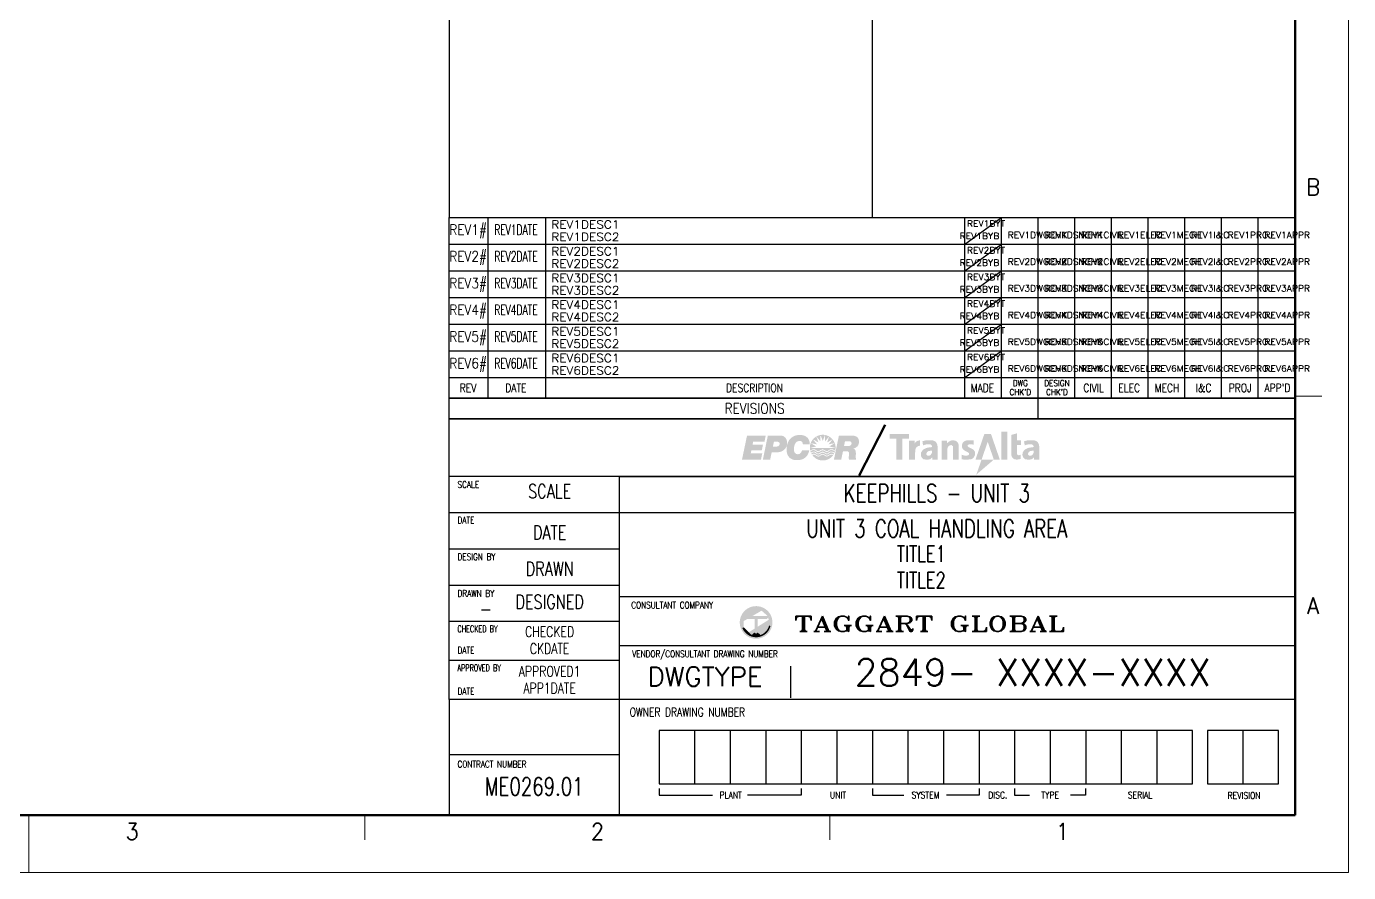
# Model space of a CAD drawing. Extents: x 0 to 870, y 0 to 565.
# Drawn here: x 654.4 to 870.4, y 0 to 138.2 of the extents above; entities that cross this region are included whole.
import ezdxf
from ezdxf.enums import TextEntityAlignment as Align

# ---------------------------------------------------------------- set-up
doc = ezdxf.new("R2010")
doc.units = 0
doc.header["$LTSCALE"] = 750
doc.linetypes.add('DGN Style 3', pattern=[18.213234, 13.009453, -5.203781])
for name, color, linetype in [('BDR-18', 1, 'Continuous'), ('BDR-25', 4, 'Continuous'), ('BDR-35', 2, 'Continuous'), ('BDR-50', 5, 'Continuous'), ('BDR-70', 7, 'Continuous')]:
    doc.layers.add(name, color=color, linetype=linetype)
doc.styles.add('BOLD', font='romans.shx')
doc.styles.add('CAD', font='romans.shx', dxfattribs={"width": 0.75})
doc.styles.add('ROMANT', font='ROMANT.SHX', dxfattribs={"height": 0.1875})
doc.styles.add('Style-ENGINEERING', font='romans.shx')

# ---------------------------------------------------------------- blocks, each defined once
blk = doc.blocks.new('engstamp')
at = {"layer": 'BDR-25'}
for p, q in [((-0.04, 19.22), (-0.04, -19.45)), ((-69.13, 13.45), (-0.04, 13.45)), ((-0.04, 13.45), (69.06, 13.45))]:
    blk.add_line(p, q, dxfattribs=at)
at = {"layer": 'BDR-25', "linetype": 'Continuous'}
blk.add_line((69.06, 19.22), (69.06, -19.45), dxfattribs=at)
at = {"layer": 'BDR-50', "linetype": 'Continuous'}
blk.add_line((-69.13, 19.22), (-69.13, -19.45), dxfattribs=at)
at = {"layer": 'BDR-50'}
for p, q in [((-69.13, 19.22), (69.06, 19.22)), ((-69.13, -19.45), (69.06, -19.45))]:
    blk.add_line(p, q, dxfattribs=at)
at = {"layer": 'BDR-35', "style": 'Style-ENGINEERING', "oblique": 360, "width": 0.864858}
for s, p in [("ENGINEER'S STAMP", (-34.59, 16.3)), ('PERMIT TO PRACTICE', (34.51, 16.3))]:
    blk.add_text(s, height=1.6784, rotation=0, dxfattribs=at).set_placement(p, align=Align.MIDDLE_CENTER)
blk = doc.blocks.new('taggartsymbol')
at = {"layer": 'BDR-70'}
h = blk.add_hatch(color=140, dxfattribs=at)
edge = h.paths.add_edge_path()
edge.add_line((-4.97, -0.32), (-5.48, -0.35))
edge.add_arc((-0.07, -0.05), 5.41, 57.3515, 183.1771, ccw=False)
edge.add_line((2.84, 4.51), (2.57, 4.08))
edge.add_arc((-0.07, -0.05), 4.9, 57.3515, 183.1771)
h = blk.add_hatch(color=150, dxfattribs=at)
edge = h.paths.add_edge_path()
edge.add_arc((-0.07, -0.05), 5.41, 183.1771, 229.4992)
edge.add_line((-3.59, -4.16), (-3.26, -3.77))
edge.add_arc((-0.07, -0.05), 4.9, 183.1771, 229.4992, ccw=False)
edge.add_line((-4.97, -0.32), (-5.48, -0.35))
edge = h.paths.add_edge_path()
edge.add_line((4.67, 1.19), (5.16, 1.32))
edge.add_arc((-0.07, -0.05), 5.41, 14.621, 57.3515)
edge.add_line((2.84, 4.51), (2.57, 4.08))
edge.add_arc((-0.07, -0.05), 4.9, 14.621, 57.3515, ccw=False)
h = blk.add_hatch(color=5, dxfattribs=at)
edge = h.paths.add_edge_path()
edge.add_arc((-0.07, -0.05), 4.9, 68.9627, 202.1173)
edge.add_line((-4.62, -1.89), (-4.15, -1.7))
edge.add_arc((-0.07, -0.05), 4.4, 157.6222, 202.1173, ccw=False)
edge.add_line((-4.14, 1.63), (-4.5, 2.06))
edge.add_line((-4.5, 2.06), (-3.93, 2.06))
edge.add_arc((-0.07, -0.05), 4.4, 68.9627, 151.3437, ccw=False)
edge.add_line((1.5, 4.06), (1.69, 4.53))
h = blk.add_hatch(color=150, dxfattribs=at)
edge = h.paths.add_edge_path()
edge.add_line((4.2, -1.08), (4.69, -1.2))
edge.add_arc((-0.07, -0.05), 4.9, 346.3835, 428.9627)
edge.add_line((1.69, 4.53), (1.5, 4.06))
edge.add_arc((-0.07, -0.05), 4.4, 28.6563, 68.9627, ccw=False)
edge.add_line((3.78, 2.06), (4.35, 2.06))
edge.add_line((4.35, 2.06), (3.99, 1.63))
edge.add_arc((-0.07, -0.05), 4.4, -13.6165, 22.3778, ccw=False)
for color, points in [(150, [(-0.58, 1.55), (-3.54, 1.55), (-4.5, 2.06), (-3.65, 1.05), (-0.58, 1.05), (-0.58, -3.38), (-0.07, -3.8), (-0.07, 1.05)]), (140, [(-4.5, 2.06), (-3.54, 1.55), (-0.58, 1.55), (-0.07, 1.05), (0.43, 1.55), (3.39, 1.55), (4.35, 2.06)]), (5, [(0.43, 1.55), (3.39, 1.55), (4.35, 2.06), (3.5, 1.05), (0.43, 1.05), (0.43, -3.38), (-0.07, -3.8), (-0.07, 1.05)])]:
    blk.add_hatch(color=color, dxfattribs=at).paths.add_polyline_path(points)
h = blk.add_hatch(color=5, dxfattribs=at)
edge = h.paths.add_edge_path()
edge.add_line((-3.26, -3.77), (-3.59, -4.16))
edge.add_arc((-0.07, -0.05), 5.41, 229.4992, 374.621)
edge.add_line((5.16, 1.32), (4.67, 1.19))
edge.add_arc((-0.07, -0.05), 4.9, -130.5008, 14.621, ccw=False)
h = blk.add_hatch(color=150, dxfattribs=at)
edge = h.paths.add_edge_path()
edge.add_arc((-0.07, -0.05), 4.9, 202.1173, 246.995)
edge.add_line((-1.99, -4.56), (-1.55, -4.19))
edge.add_arc((-0.07, -0.05), 4.4, 202.1173, 250.4313, ccw=False)
edge.add_line((-4.15, -1.7), (-4.62, -1.89))
h = blk.add_hatch(color=140, dxfattribs=at)
edge = h.paths.add_edge_path()
edge.add_arc((-0.07, -0.05), 4.9, 246.995, 270)
edge.add_line((-0.07, -4.95), (-0.07, -3.8))
edge.add_line((-0.07, -3.8), (-0.58, -3.38))
edge.add_line((-0.58, -3.38), (-1.99, -4.56))
h = blk.add_hatch(color=150, dxfattribs=at)
edge = h.paths.add_edge_path()
edge.add_arc((-0.07, -0.05), 4.9, 270, 293.005, ccw=False)
edge.add_line((-0.07, -4.95), (-0.07, -3.8))
edge.add_line((-0.07, -3.8), (0.43, -3.38))
edge.add_line((0.43, -3.38), (1.84, -4.56))
h = blk.add_hatch(color=140, dxfattribs=at)
edge = h.paths.add_edge_path()
edge.add_line((4.2, -1.08), (4.69, -1.2))
edge.add_arc((-0.07, -0.05), 4.9, 293.005, 346.3835, ccw=False)
edge.add_line((1.84, -4.56), (1.4, -4.19))
edge.add_arc((-0.07, -0.05), 4.4, 289.5687, 346.3835)
blk = doc.blocks.new('L_B_1')
at = {"layer": 'BDR-70'}
for points in [[(0, 0), (9.4, 44.7), (44.1, 44.7), (41.8, 33.3), (20.8, 33.3), (19.6, 27.6), (38.9, 27.6), (36.7, 17), (17.3, 17), (16.2, 11.4), (37.6, 11.4), (35.2, 0)], [(38.8, 0), (52.3, 0), (55.1, 13.5), (57.4, 24.1), (59.3, 33.3), (64, 33.3), (65, 33.1), (65.6, 33.1), (66.3, 33), (66.6, 33), (67.1, 32.9), (67.7, 32.7), (67.9, 32.6), (68.3, 32.3), (68.7, 32.1), (68.8, 32), (69, 31.8), (69.3, 31.4), (69.5, 31.1), (69.6, 30.8), (69.7, 30.6), (69.9, 30), (70, 29.6), (70, 29.1), (69.9, 28.4), (69.9, 27.9), (69.7, 27.7), (69.6, 27.4), (69.5, 27), (69.3, 26.6), (69.2, 26.4), (68.9, 26.2), (68.6, 25.7), (68.2, 25.5), (68.1, 25.4), (67.8, 25.2), (67.2, 24.9), (66.7, 24.7), (66.5, 24.6), (66, 24.5), (65.2, 24.4), (64.5, 24.2), (64.2, 24.2), (63.6, 24.1), (62.6, 24.1), (57.4, 24.1), (55.1, 13.5), (64.4, 13.5), (65.1, 13.5), (66.5, 13.6), (67.8, 13.7), (68.7, 13.9), (69.3, 14), (70.3, 14.2), (71, 14.4), (72.2, 14.8), (73.3, 15.2), (74, 15.6), (74.5, 15.8), (75.4, 16.3), (75.9, 16.5), (76.8, 17.2), (77.7, 17.9), (78.3, 18.4), (78.6, 18.7), (79.3, 19.4), (79.7, 19.7), (80.4, 20.6), (81.1, 21.5), (81.4, 22.1), (81.6, 22.5), (82.1, 23.3), (82.4, 24.1), (82.7, 24.6), (82.9, 25.3), (83.2, 26.2), (83.5, 27.2), (83.5, 27.8), (83.6, 28.4), (83.7, 29.4), (83.7, 30.6), (83.7, 31.4), (83.6, 31.9), (83.6, 32.8), (83.5, 33.4), (83.4, 34.4), (83.1, 35.3), (82.9, 36), (82.7, 36.8), (82.6, 37.2), (82.4, 37.5), (82, 38.3), (81.6, 39.1), (81.3, 39.6), (81.1, 39.9), (80.6, 40.5), (80.4, 40.8), (79.8, 41.3), (79.2, 41.9), (78.7, 42.3), (78.5, 42.4), (77.8, 42.8), (77.5, 43.1), (76.8, 43.4), (76, 43.6), (75.5, 43.9), (75, 44), (74.4, 44.2), (73.9, 44.3), (73.1, 44.5), (72.2, 44.6), (71.5, 44.6), (70.2, 44.7), (48, 44.7)], [(99.6, -1), (98.1, -0.8), (97.7, -0.8), (96.5, -0.6), (96.3, -0.5), (95, -0.2), (94.7, 0), (93.4, 0.5), (93.1, 0.6), (91.8, 1.2), (91.3, 1.4), (90.4, 2), (90.1, 2.3), (89.1, 2.9), (88.7, 3.3), (87.9, 4), (87.4, 4.5), (86.8, 5.3), (86.5, 5.8), (85.8, 6.8), (85.4, 7.3), (84.9, 8.3), (84.7, 8.7), (84.2, 9.9), (84.1, 10.4), (83.6, 11.5), (83.6, 11.9), (83.2, 13.3), (83.1, 13.7), (82.9, 15), (82.9, 15.1), (82.7, 16.9), (82.7, 17.1), (82.7, 18.7), (82.7, 20.4), (82.7, 20.6), (82.8, 22.2), (82.8, 22.3), (82.9, 23.8), (83, 23.9), (83.2, 25.5), (83.2, 25.6), (83.6, 27.1), (83.6, 27.2), (84.1, 28.9), (84.2, 29), (84.6, 30.4), (84.6, 30.6), (85.2, 32), (85.3, 32.2), (86, 33.5), (86.1, 33.7), (86.8, 34.9), (86.9, 35.2), (87.7, 36.3), (88, 36.5), (88.8, 37.6), (89, 37.9), (89.9, 38.9), (90.2, 39.1), (91.2, 40.1), (91.6, 40.3), (92.5, 41.1), (92.8, 41.3), (93.9, 42.1), (94.2, 42.4), (95.4, 42.9), (95.7, 43.2), (96.8, 43.6), (97.1, 43.8), (98.5, 44.3), (98.8, 44.5), (100.1, 44.8), (100.3, 44.9), (101.9, 45.3), (102.2, 45.3), (103.8, 45.5), (104, 45.5), (105.4, 45.7), (105.5, 45.7), (107, 45.7), (107.3, 45.7), (108.8, 45.7), (109, 45.6), (110.5, 45.5), (110.7, 45.5), (112.1, 45.3), (112.3, 45.1), (113.8, 44.8), (114.3, 44.7), (115.3, 44.3), (115.7, 44.2), (116.8, 43.8), (117.4, 43.5), (118.3, 43.1), (118.8, 42.7), (119.7, 42.1), (120.2, 41.7), (121, 41), (121.5, 40.6), (122.2, 39.8), (122.5, 39.4), (123.1, 38.4), (123.4, 37.9), (124, 36.9), (124.2, 36.5), (124.7, 35.3), (124.8, 34.8), (125.2, 33.7), (125.3, 33.3), (125.5, 31.9), (125.6, 31.4), (125.8, 30), (125.8, 29.7), (125.8, 28.4), (125.8, 28.1), (112.9, 28.1), (112.9, 28.7), (112.9, 29.2), (112.8, 29.9), (112.7, 30.2), (112.5, 31.1), (112.3, 31.6), (112, 32.1), (111.9, 32.4), (111.4, 32.9), (111.1, 33.3), (110.5, 33.6), (110, 33.9), (109.6, 34.2), (109.2, 34.3), (108.4, 34.4), (107.8, 34.5), (107.1, 34.6), (106.8, 34.6), (105.9, 34.5), (105.5, 34.5), (104.7, 34.3), (104.5, 34.3), (103.7, 33.9), (103.3, 33.8), (102.5, 33.5), (102.3, 33.4), (101.6, 32.9), (101.4, 32.7), (100.8, 32.2), (100.7, 32.1), (100, 31.3), (99.8, 31.1), (99.3, 30.2), (99.2, 30.2), (98.6, 29.2), (98.6, 29.1), (98.1, 28.2), (97.7, 27), (97.3, 26), (97, 24.7), (96.8, 23.7), (96.6, 22.5), (96.4, 21.2), (96.4, 20.2), (96.4, 18.9), (96.4, 17.9), (96.6, 16.6), (96.6, 16.5), (96.8, 15.7), (96.8, 15.6), (97.1, 14.5), (97.2, 14.3), (97.4, 13.6), (97.6, 13.4), (98, 12.7), (98.4, 12.4), (98.7, 11.9), (98.9, 11.5), (99.5, 11.2), (99.9, 11), (100.6, 10.6), (101, 10.5), (101.7, 10.3), (101.9, 10.2), (102.9, 10), (103.2, 10), (104, 10), (104.5, 10), (105.2, 10.2), (105.5, 10.3), (106.3, 10.5), (106.7, 10.6), (107.4, 11), (107.6, 11.2), (108.2, 11.7), (108.5, 11.9), (109.1, 12.5), (109.3, 12.7), (109.8, 13.4), (109.9, 13.6), (110.4, 14.4), (110.5, 14.8), (110.8, 15.6), (111, 15.8), (111.2, 16.7), (111.2, 17), (124.7, 17), (124.5, 15.6), (124.3, 15.2), (124, 13.9), (123.9, 13.6), (123.4, 12.2), (123.3, 11.9), (122.7, 10.7), (122.6, 10.4), (122, 9.2), (121.8, 8.9), (121.1, 7.9), (120.9, 7.5), (120.2, 6.5), (119.8, 6.1), (119, 5.2), (118.7, 4.8), (117.8, 4), (117.4, 3.8), (116.4, 3), (116, 2.8), (115, 2.1), (114.6, 1.8), (113.5, 1.3), (113, 1), (111.9, 0.6), (111.5, 0.5), (110.3, 0), (109.8, -0.1), (108.6, -0.3), (108.4, -0.5), (106.7, -0.7), (106.5, -0.7), (104.9, -0.9), (103.1, -1), (101.1, -1), (101, -1), (99.8, -1)], [(173.6, 21.5), (126, 21.5), (137.6, 24.4), (127.5, 30.4), (139.1, 28.4), (131.6, 37.5), (141.9, 31.8), (138, 42.8), (145.6, 33.8), (145.7, 45.6), (149.9, 34.6), (154, 45.6), (154.1, 33.8), (161.8, 42.8), (157.8, 31.6), (168.1, 37.5), (160.6, 28.4), (172.1, 30.4), (162.1, 24.4), (173.6, 21.5), (173.6, 22.2), (173.6, 23.2), (173.6, 23.8), (173.5, 24.8), (173.4, 25.9), (173.3, 26.6), (173.1, 27.5), (172.8, 28.6), (172.6, 29.1), (172.3, 30.2), (172, 30.7), (171.7, 31.5), (171.1, 32.8), (170.5, 34.1), (170.1, 34.6), (169.7, 35.2), (168.9, 36.4), (168, 37.5), (167.6, 38), (166.7, 38.9), (166.1, 39.6), (165.3, 40.2), (164.4, 41), (163.9, 41.3), (162.8, 42.1), (161.5, 42.9), (160.9, 43.3), (159.8, 43.9), (159.2, 44.1), (158.3, 44.5), (156.9, 44.9), (156, 45.1), (155.5, 45.3), (154.8, 45.5), (153.9, 45.6), (153.2, 45.7), (151.8, 46), (150.9, 46), (150.3, 46), (149.4, 46), (148.8, 46), (148.1, 46), (147.4, 45.8), (146.9, 45.8), (145.9, 45.7), (145.5, 45.6), (144.4, 45.4), (143.5, 45.1), (142.9, 45), (141.7, 44.6), (141, 44.3), (139.7, 43.8), (138.4, 43.1), (137.6, 42.6), (137, 42.3), (136, 41.6), (134.9, 40.8), (134.2, 40.2), (133.2, 39.3), (132.8, 38.8), (131.9, 37.8), (131.4, 37.3), (130.6, 36.3), (130.2, 35.8), (129.8, 35), (129, 33.7), (128.4, 32.4), (128, 31.9), (127.6, 30.6), (127.3, 30), (127, 29.1), (126.8, 28.2), (126.7, 27.7), (126.4, 26.8), (126.3, 26.3), (126.3, 25.5), (126.2, 24.8), (126.1, 24.4), (126.1, 23.3), (126.1, 22.6), (126.1, 21.4), (126.1, 20.3), (126.2, 19.3), (126.3, 18.8), (126.3, 18.1), (126.4, 17.7), (126.7, 16.6), (127.5, 17.3), (127.7, 17.3), (128.3, 17.8), (129, 18.1), (129.5, 18.4), (130.2, 18.7), (130.8, 18.8), (131.7, 19.1), (132.3, 19.2), (133.1, 19.2), (133.7, 19.2), (133.8, 19.2), (134.4, 19.1), (135.2, 18.8), (135.7, 18.6), (136.5, 18.1), (136.7, 18), (137.6, 17.3), (138.1, 17.1), (138.7, 16.6), (139.5, 16.2), (139.8, 15.9), (140.5, 15.7), (140.9, 15.6), (141.3, 15.5), (141.4, 15.5), (141.9, 15.6), (142, 15.6), (142.4, 15.6), (143, 15.8), (143.3, 15.9), (144.1, 16.5), (144.7, 16.9), (145.2, 17.2), (146.1, 17.8), (146.4, 17.9), (147.2, 18.2), (147.8, 18.5), (148.5, 18.7), (149.2, 18.8), (149.9, 18.8), (150, 18.8), (150.7, 18.7), (151.2, 18.6), (151.4, 18.6), (152.2, 18.2), (152.5, 18), (153.3, 17.5), (154.1, 17.1), (154.5, 16.9), (155.5, 16.2), (155.6, 16.2), (156.3, 15.8), (156.7, 15.7), (157.3, 15.5), (157.4, 15.5), (157.7, 15.5), (158.2, 15.6), (158.8, 15.8), (159, 15.9), (159.8, 16.4), (160.4, 16.9), (160.8, 17.3), (161.6, 17.9), (161.9, 18.1), (162.7, 18.5), (163.3, 18.8), (163.8, 18.9), (164.6, 19.2), (165.3, 19.3), (166.1, 19.3), (166.7, 19.2), (167.5, 19.1), (168.2, 18.9), (168.9, 18.7), (169.5, 18.5), (170.2, 18.1), (170.8, 17.8), (171.5, 17.4), (171.9, 17.1), (173, 16.4), (173.3, 17.5), (173.4, 18.2), (173.5, 19.5), (173.5, 20.3)], [(170.6, 0), (184.2, 0), (187.4, 15.6), (189.3, 25.2), (191.2, 34.1), (198.7, 34.1), (199.3, 33.9), (199.7, 33.9), (200.4, 33.8), (200.9, 33.7), (201.1, 33.6), (201.6, 33.3), (201.9, 33), (202.2, 32.9), (202.5, 32.6), (202.7, 32.2), (202.9, 32), (203.1, 31.6), (203.2, 31.3), (203.2, 31.1), (203.3, 30.6), (203.3, 30.1), (203.3, 29.8), (203.2, 29.4), (203.1, 28.7), (203, 28.5), (202.9, 28.1), (202.6, 27.6), (202.4, 27.4), (202.3, 27.2), (201.9, 26.9), (201.6, 26.6), (201.5, 26.4), (201.1, 26.2), (200.7, 26), (200.2, 25.7), (199.9, 25.6), (199.5, 25.5), (198.8, 25.4), (198.2, 25.3), (197.9, 25.2), (197.4, 25.2), (196.6, 25.2), (189.3, 25.2), (187.4, 15.6), (193.3, 15.6), (194, 15.6), (194.3, 15.5), (195.1, 15.4), (195.7, 15.2), (195.9, 15.2), (196.6, 15), (197, 14.8), (197.2, 14.5), (197.7, 14.3), (198, 14), (198.1, 13.7), (198.4, 13.4), (198.6, 12.9), (198.7, 12.7), (198.8, 12.2), (198.8, 11.9), (198.8, 11.7), (198.8, 11.1), (198.8, 10.7), (198.8, 9.8), (198.6, 8.5), (198.5, 7.3), (198.2, 6), (198.2, 4.7), (198.2, 3.7), (198.2, 2.8), (198.2, 2), (198.4, 1.3), (198.5, 0.6), (198.7, 0), (211.9, 0), (211.6, 0.5), (211.6, 0.8), (211.4, 1.6), (211.3, 2.2), (211.3, 2.7), (211.2, 3.5), (211.2, 4.2), (211.2, 5.7), (211.2, 8), (211.3, 10.3), (211.3, 11.8), (211.3, 12.5), (211.2, 13.5), (211.2, 14), (211.1, 14.7), (210.9, 15.6), (210.8, 16), (210.6, 16.6), (210.5, 17.2), (210.4, 17.4), (210.1, 17.8), (209.8, 18.4), (209.4, 18.7), (209.3, 18.9), (209, 19.3), (208.5, 19.6), (208.1, 20), (207.7, 20.1), (207.4, 20.3), (206.7, 20.6), (206.7, 20.7), (207.7, 20.9), (208.5, 21), (209, 21.2), (209.9, 21.6), (210.2, 21.7), (210.8, 22.1), (211.5, 22.4), (211.9, 22.6), (212.6, 23.2), (213.2, 23.8), (213.6, 24), (214.1, 24.6), (214.5, 25.1), (214.7, 25.4), (215, 25.6), (215.3, 26.2), (215.7, 26.8), (215.8, 27.2), (216.2, 28.1), (216.5, 28.9), (216.6, 29.3), (216.8, 30), (216.9, 30.8), (216.9, 31.2), (217.1, 32.3), (217.1, 33), (217.1, 33.9), (216.9, 34.9), (216.9, 35.3), (216.7, 36.3), (216.7, 36.7), (216.5, 37.4), (216.2, 38), (215.9, 38.8), (215.8, 39.1), (215.6, 39.5), (215.1, 40.2), (214.6, 40.8), (214.3, 41.1), (214.1, 41.3), (213.6, 41.8), (213.2, 42), (212.7, 42.5), (212, 42.8), (211.5, 43.1), (211.2, 43.3), (210.5, 43.5), (210.1, 43.6), (209.3, 43.9), (208.5, 44.1), (207.9, 44.2), (206.8, 44.3), (205.4, 44.6), (204.5, 44.6), (203.8, 44.6), (202.5, 44.7), (179.9, 44.7)], [(141.2, 11.2), (140.7, 11.3), (140.2, 11.5), (139.8, 11.7), (139.1, 12), (139, 12.1), (138.1, 12.7), (137.7, 13), (137, 13.5), (136.2, 14), (135.9, 14.2), (135.1, 14.5), (134.5, 14.7), (134.5, 14.8), (133.8, 14.9), (133.7, 14.9), (133.1, 14.9), (133, 14.9), (132.5, 14.9), (132.4, 14.9), (131.6, 14.7), (131.2, 14.5), (130.3, 14.2), (129.9, 14), (129.2, 13.5), (128.6, 13.3), (127.9, 12.8), (127.6, 13.9), (127.3, 14.3), (127, 15.2), (127.1, 15.2), (127.9, 15.8), (128.4, 16.2), (129, 16.5), (129.5, 16.9), (130.1, 17.1), (130.8, 17.3), (131.3, 17.5), (132, 17.7), (132.4, 17.8), (133.1, 17.8), (133.6, 17.8), (134, 17.7), (134.7, 17.4), (135.1, 17.3), (135.8, 16.9), (135.9, 16.9), (136.8, 16.2), (137.2, 15.9), (138, 15.4), (138.8, 14.9), (139.1, 14.7), (139.2, 14.7), (140, 14.3), (140.6, 14.2), (140.7, 14.2), (141.3, 14.1), (141.5, 14.1), (142.1, 14.1), (142.2, 14.2), (142.8, 14.3), (143.6, 14.5), (144, 14.8), (144.9, 15.2), (145.5, 15.7), (145.9, 16), (146.9, 16.5), (147.1, 16.6), (147.8, 17), (148.1, 17.1), (148.8, 17.3), (149.3, 17.3), (149.9, 17.3), (150.4, 17.3), (150.9, 17.2), (151.6, 17), (151.8, 16.7), (152.6, 16.3), (153.3, 15.9), (153.8, 15.6), (154.7, 15), (154.9, 14.9), (155.8, 14.4), (156.3, 14.3), (156.4, 14.2), (157.1, 14.1), (157.3, 14.1), (157.8, 14.1), (158.1, 14.1), (158.5, 14.2), (158.8, 14.3), (159.3, 14.5), (159.8, 14.8), (160.6, 15.4), (161.3, 15.8), (161.6, 16.2), (162.4, 16.7), (162.7, 16.9), (163.3, 17.2), (163.7, 17.4), (164.3, 17.7), (164.9, 17.8), (165.4, 17.8), (166, 17.8), (166.6, 17.8), (167.3, 17.7), (167.8, 17.5), (168.5, 17.3), (168.9, 17.1), (169.6, 16.9), (170.1, 16.6), (170.6, 16.2), (171.1, 15.9), (171.8, 15.5), (172.6, 14.9), (172.1, 13.9), (171.9, 13.3), (171.6, 12.4), (170.8, 12.9), (170.4, 13.2), (169.7, 13.6), (169.3, 14), (168.6, 14.3), (168.1, 14.5), (167.3, 14.8), (166.7, 14.9), (166, 14.9), (165.2, 14.9), (164.6, 14.9), (163.8, 14.7), (163.3, 14.4), (162.6, 14.2), (162.1, 14), (161.4, 13.4), (160.6, 12.8), (160.4, 12.6), (159.3, 11.9), (158.8, 11.4), (158.4, 11.3), (157.9, 11.2), (157.5, 11.2), (157, 11.3), (156.4, 11.4), (156.1, 11.5), (155.4, 12), (154.4, 12.6), (154, 12.8), (153.2, 13.3), (152.4, 13.7), (152.1, 14), (151.2, 14.2), (150.7, 14.4), (150.6, 14.4), (150, 14.4), (149.9, 14.4), (149.2, 14.4), (148.6, 14.4), (147.8, 14.2), (147.2, 14), (146.5, 13.6), (146.2, 13.5), (145.4, 13), (144.8, 12.6), (144.3, 12.2), (143.4, 11.8), (143.3, 11.7), (142.6, 11.4), (142.2, 11.3), (141.7, 11.2)], [(141.2, 7), (140.7, 7.2), (140.4, 7.3), (139.8, 7.5), (139.5, 7.7), (138.9, 8.1), (138.8, 8.1), (138, 8.7), (137.6, 8.9), (136.9, 9.4), (136.2, 9.8), (135.9, 10), (135.2, 10.4), (134.7, 10.5), (134.6, 10.5), (133.9, 10.7), (133.8, 10.7), (133.4, 10.7), (133.2, 10.7), (132.8, 10.7), (132.7, 10.7), (132, 10.5), (131.5, 10.3), (130.8, 9.9), (130.5, 9.7), (129.9, 9.2), (129.2, 10.2), (129, 10.7), (128.6, 11.4), (128.8, 11.7), (129.4, 12), (129.9, 12.4), (130.5, 12.7), (130.9, 12.9), (131.6, 13.2), (132.1, 13.3), (132.8, 13.5), (133.1, 13.5), (133.6, 13.5), (134.2, 13.4), (134.5, 13.3), (135.2, 12.9), (135.4, 12.8), (136.2, 12.2), (136.8, 11.9), (137.3, 11.5), (138.2, 11), (138.4, 10.9), (139.1, 10.4), (139.6, 10.2), (139.7, 10.2), (140.4, 9.9), (140.5, 9.9), (141, 9.8), (141.2, 9.8), (141.8, 9.8), (141.9, 9.8), (142.5, 9.9), (142.6, 9.9), (143, 10), (143.9, 10.4), (144.1, 10.5), (145, 11.1), (145.6, 11.4), (146.1, 11.8), (146.9, 12.2), (147.1, 12.4), (147.8, 12.7), (148.2, 12.8), (148.8, 13), (149.3, 13), (149.9, 13), (150.4, 13), (150.8, 12.9), (151.5, 12.7), (151.7, 12.6), (152.5, 12.1), (153.2, 11.7), (153.6, 11.4), (154.6, 10.7), (154.7, 10.7), (155.5, 10.3), (156, 10.2), (156, 10), (156.8, 9.9), (156.8, 9.8), (157.4, 9.8), (157.6, 9.8), (158.2, 9.8), (158.3, 9.8), (158.9, 10), (159.3, 10.3), (160.1, 10.7), (160.3, 10.7), (161.2, 11.5), (161.5, 11.8), (162.2, 12.2), (162.9, 12.7), (163.1, 12.9), (163.7, 13.2), (164.3, 13.3), (164.9, 13.5), (165.3, 13.5), (165.9, 13.5), (166.5, 13.5), (166.9, 13.4), (167.5, 13.2), (168, 13), (168.7, 12.7), (169, 12.5), (169.7, 12), (170, 11.9), (170.6, 11.3), (170.9, 11.1), (170.4, 10.2), (170.1, 9.7), (169.7, 9.1), (169, 9.7), (168.6, 9.9), (168, 10.3), (167.4, 10.5), (166.7, 10.6), (166, 10.7), (165.6, 10.6), (164.8, 10.5), (164.1, 10.4), (163.5, 10.3), (163, 10), (162.3, 9.7), (162, 9.5), (161.3, 9), (160.7, 8.5), (160.4, 8.4), (159.4, 7.7), (158.8, 7.4), (158.5, 7.3), (158.1, 7.2), (157.6, 7), (157.3, 7.2), (156.7, 7.3), (156.3, 7.4), (155.8, 7.6), (155.5, 7.7), (154.8, 8.2), (154.2, 8.5), (153.8, 8.8), (153.1, 9.4), (152.7, 9.5), (152.1, 9.8), (151.6, 10), (150.9, 10.2), (150.3, 10.3), (149.7, 10.4), (149.1, 10.4), (148.5, 10.3), (147.8, 10), (147.2, 9.9), (146.6, 9.6), (146.2, 9.4), (145.5, 9), (144.9, 8.5), (144.6, 8.3), (143.6, 7.7), (142.9, 7.4), (142.6, 7.3), (142.1, 7.2), (141.7, 7)], [(148.1, -1.6), (147.4, -1.5), (146.9, -1.5), (145.9, -1.3), (145.5, -1.3), (144.4, -1), (143.5, -0.8), (142.9, -0.6), (141.7, -0.2), (141, 0.1), (139.7, 0.6), (138.4, 1.3), (137.6, 1.7), (137, 2.1), (136, 2.8), (134.9, 3.7), (134.2, 4.3), (133.2, 5.1), (132.8, 5.5), (131.9, 6.6), (131.4, 7.2), (130.7, 8.1), (131.3, 8.5), (131.5, 8.7), (132.2, 9), (132.4, 9.1), (133, 9.4), (133.4, 9.4), (133.6, 9.4), (134.3, 9.2), (134.6, 9), (135.2, 8.8), (135.4, 8.7), (136.1, 8.2), (136.8, 7.7), (137.2, 7.5), (138, 6.9), (138.1, 6.9), (138.8, 6.5), (139.1, 6.2), (139.9, 6), (140.4, 5.8), (140.5, 5.8), (141.1, 5.7), (141.2, 5.7), (141.8, 5.7), (142.4, 5.8), (142.5, 5.8), (143, 6), (143.5, 6.1), (144.2, 6.5), (144.4, 6.6), (145.2, 7.2), (145.7, 7.4), (146.3, 7.7), (146.9, 8.2), (147.2, 8.3), (147.8, 8.5), (148.1, 8.8), (148.7, 8.9), (149.2, 8.9), (149.7, 9), (150.2, 8.9), (150.6, 8.9), (151.1, 8.7), (151.4, 8.5), (152.1, 8.2), (152.3, 8.1), (153.1, 7.6), (153.6, 7.4), (154, 7), (154.8, 6.5), (155.1, 6.4), (155.9, 6), (156.3, 5.9), (157, 5.7), (157.1, 5.7), (157.6, 5.7), (157.7, 5.7), (158.3, 5.8), (158.4, 5.8), (159, 5.9), (159.4, 6.1), (160.1, 6.6), (160.3, 6.6), (161.2, 7.3), (161.5, 7.5), (162.1, 7.9), (162.8, 8.3), (163, 8.4), (163.6, 8.8), (163.9, 8.9), (164.4, 9), (165, 9.1), (165.7, 9.2), (166, 9.2), (166.5, 9.2), (166.9, 9.1), (167.4, 9), (167.9, 8.8), (168.2, 8.5), (168.9, 8), (168.1, 6.9), (167.6, 6.4), (166.8, 5.4), (166.1, 4.8), (165.3, 4.2), (164.4, 3.3), (163.9, 3), (162.8, 2.2), (161.5, 1.5), (160.9, 1.2), (159.8, 0.6), (159.2, 0.2), (158.3, -0.1), (156.9, -0.6), (156, -0.8), (155.5, -0.9), (154.8, -1.2), (153.9, -1.3), (153.2, -1.4), (151.8, -1.5), (150.9, -1.6), (150.3, -1.6), (149.4, -1.6), (148.8, -1.6)]]:
    blk.add_hatch(color=256, dxfattribs=at).paths.add_polyline_path(points)
blk = doc.blocks.new('EPCOR LOGO_1')
at = {"layer": 'BDR-70', "xscale": 0.003464525862871832, "yscale": 0.003464525862871832, "zscale": 0.003464525862871832}
blk.add_blockref('L_B_1', (0, 0), dxfattribs=at)
blk = doc.blocks.new('Transalta logo')
for points in [[(-11.18, -1.09), (-11.18, 2.34), (-12.26, 2.34), (-12.26, 3.11), (-9.13, 3.11), (-9.13, 2.34), (-10.2, 2.34), (-10.2, -1.09)], [(1.76, -1.09), (3.2, 3.08), (4.29, 3.08), (5.73, -1.09), (4.75, -1.09), (3.75, 1.81), (2.75, -1.09)], [(8.48, -1.09), (8.2, -1.05), (8.02, -0.99), (7.9, -0.9), (7.78, -0.78), (7.7, -0.64), (7.64, -0.46), (7.61, -0.32), (7.61, 2.94), (8.53, 3.2), (8.53, 2.03), (9.18, 2.03), (9.18, 1.32), (8.53, 1.32), (8.53, -0.12), (8.56, -0.22), (8.64, -0.32), (8.77, -0.38), (8.89, -0.38), (9.06, -0.33), (9.14, -0.29), (9.14, -0.97), (9.11, -0.99), (9, -1.02), (8.85, -1.06)], [(-8.19, 1.54), (-8.19, 2), (-9.09, 2), (-9.09, -1.09), (-8.12, -1.09), (-8.09, 0.46), (-8.08, 0.46, -0.391902), (-7.3, 1.18), (-7.29, 1.18), (-7.29, 2.05), (-7.3, 2.05, 0.273244), (-8.19, 1.54)], [(-6.31, -1.09), (-6.01, -1.09), (-5.77, -1.06), (-5.66, -1.03), (-5.57, -0.98), (-5.47, -0.86), (-5.35, -0.75), (-5.28, -0.75), (-5.35, 0.02), (-5.36, -0.01), (-5.47, -0.17), (-5.57, -0.32), (-5.73, -0.44), (-5.86, -0.46), (-5.99, -0.46), (-6.09, -0.44), (-6.19, -0.36), (-6.26, -0.27), (-6.26, -0.14), (-6.23, 0.01), (-6.12, 0.17), (-5.92, 0.29), (-5.76, 0.33), (-5.57, 0.35), (-5.35, 0.36), (-5.35, 0.02), (-5.28, -0.75), (-5.28, -1.09), (-4.44, -1.09), (-4.44, 1.07), (-4.46, 1.24), (-4.52, 1.45), (-4.65, 1.7), (-4.81, 1.87), (-4.97, 1.95), (-5.14, 2.02), (-5.42, 2.07), (-5.81, 2.08), (-6.14, 2.07), (-6.33, 2.05), (-6.55, 2), (-6.74, 1.95), (-6.91, 1.87), (-6.81, 1.23), (-6.67, 1.28), (-6.47, 1.34), (-6.28, 1.39), (-6, 1.43), (-5.73, 1.41), (-5.57, 1.37), (-5.42, 1.25), (-5.36, 1.13), (-5.35, 1), (-5.38, 0.95), (-5.57, 0.92), (-5.86, 0.89), (-6.12, 0.84), (-6.34, 0.77), (-6.58, 0.66), (-6.81, 0.52), (-6.96, 0.33), (-7.11, 0.1), (-7.15, -0.07), (-7.16, -0.2), (-7.16, -0.36), (-7.12, -0.54), (-7.05, -0.7), (-6.96, -0.85), (-6.86, -0.95), (-6.71, -1.04), (-6.58, -1.06)], [(-3.75, -1.09), (-3.75, 2), (-2.9, 2), (-2.9, 1.62), (-2.86, 1.62), (-2.81, 1.66), (-2.66, 1.76), (-2.5, 1.9), (-2.34, 1.97), (-2.25, 2), (-2.18, 2.05), (-1.91, 2.05), (-1.7, 2.03), (-1.54, 2), (-1.38, 1.92), (-1.26, 1.81), (-1.13, 1.68), (-1.04, 1.49), (-0.99, 1.32), (-0.99, -1.09), (-1.91, -1.09), (-1.91, 0.91), (-1.92, 1.08), (-2.03, 1.18), (-2.1, 1.26), (-2.25, 1.28), (-2.38, 1.25), (-2.52, 1.2), (-2.61, 1.12), (-2.72, 1), (-2.81, 0.84), (-2.82, 0.7), (-2.82, -1.09)], [(-0.18, -1.09), (-0.38, -1.05), (-0.49, -1.02), (-0.49, -0.3), (-0.33, -0.35), (-0.13, -0.4), (-0.02, -0.44), (0.2, -0.45), (0.4, -0.44), (0.6, -0.36), (0.7, -0.28), (0.72, -0.17), (0.67, -0.01), (0.54, 0.07), (0.29, 0.22), (0.04, 0.34), (-0.12, 0.46), (-0.31, 0.66), (-0.38, 0.79), (-0.46, 0.95), (-0.46, 1.15), (-0.44, 1.34), (-0.38, 1.52), (-0.31, 1.7), (-0.17, 1.84), (-0.02, 1.92), (0.2, 2.02), (0.43, 2.07), (0.83, 2.08), (1.23, 2.07), (1.4, 2.05), (1.47, 2.02), (1.47, 1.34), (1.33, 1.37), (0.96, 1.42), (0.82, 1.41), (0.65, 1.37), (0.51, 1.3), (0.46, 1.21), (0.46, 1.15), (0.52, 1.07), (0.64, 0.95), (0.86, 0.84), (1.18, 0.67), (1.46, 0.49), (1.6, 0.31), (1.67, 0.15), (1.68, -0.05), (1.67, -0.33), (1.57, -0.56), (1.46, -0.75), (1.2, -0.97), (1.06, -1.04), (0.96, -1.06), (0.29, -1.09)], [(10.28, -1.09), (10.58, -1.09), (10.81, -1.06), (10.92, -1.03), (11.04, -0.98), (11.14, -0.86), (11.25, -0.75), (11.32, -0.75), (11.25, 0.02), (11.24, -0.01), (11.16, -0.17), (11.04, -0.32), (10.87, -0.44), (10.77, -0.46), (10.63, -0.46), (10.5, -0.44), (10.42, -0.36), (10.34, -0.27), (10.34, -0.14), (10.38, 0.01), (10.48, 0.17), (10.68, 0.29), (10.84, 0.33), (11.03, 0.35), (11.25, 0.36), (11.25, 0.02), (11.32, -0.75), (11.32, -1.09), (12.16, -1.09), (12.16, 1.07), (12.14, 1.24), (12.08, 1.45), (11.95, 1.7), (11.78, 1.87), (11.62, 1.95), (11.46, 2.02), (11.18, 2.07), (10.81, 2.08), (10.47, 2.07), (10.26, 2.05), (10.05, 2), (9.86, 1.95), (9.68, 1.87), (9.81, 1.23), (9.91, 1.28), (10.12, 1.34), (10.34, 1.39), (10.59, 1.43), (10.87, 1.41), (11.01, 1.37), (11.18, 1.25), (11.24, 1.13), (11.25, 1), (11.23, 0.95), (11.04, 0.92), (10.77, 0.89), (10.48, 0.84), (10.25, 0.77), (10.02, 0.66), (9.81, 0.52), (9.64, 0.33), (9.49, 0.1), (9.46, -0.07), (9.43, -0.2), (9.43, -0.36), (9.48, -0.54), (9.54, -0.7), (9.65, -0.85), (9.75, -0.95), (9.89, -1.04), (10.04, -1.06)]]:
    blk.add_hatch(color=256).paths.add_polyline_path(points)
at = {"extrusion": (0, 0, -1)}
blk.add_solid([(-5.99, 3.45), (-6.94, 3.45), (-5.99, -1.09), (-6.94, -1.09)], dxfattribs=at)
blk.add_solid([(1.88, -3.56), (2.75, -1.09), (4.75, -1.09)])

msp = doc.modelspace()

# ---------------------------------------------------------------- linework, layer by layer
at = {"layer": 'BDR-18', "linetype": 'DGN Style 3', "lineweight": 0}
for p, q in [((870.35, -0.01), (870.35, 564.62)), ((654.79, -0.01), (654.79, 9.39)), ((0, 0), (870.35, -0.01))]:
    msp.add_line(p, q, dxfattribs=at)
at = {"layer": 'BDR-18', "linetype": 'Continuous', "lineweight": 0}
for p, q in [((861.64, 77.79), (866, 77.79)), ((709.67, 9.39), (709.67, 5.36)), ((785.66, 9.39), (785.66, 5.36)), ((870.35, -0.01), (870.35, 3.35)), ((866.73, -0.01), (870.35, -0.01))]:
    msp.add_line(p, q, dxfattribs=at)
at = {"layer": 'BDR-18'}
for p, q in [((763.55, 23.18), (763.55, 14.47)), ((769.35, 23.18), (769.35, 14.47)), ((775.16, 23.18), (775.16, 14.47)), ((780.96, 23.18), (780.96, 14.47)), ((786.77, 23.18), (786.77, 14.47)), ((792.58, 23.18), (792.58, 14.47)), ((798.38, 23.18), (798.38, 14.47)), ((804.19, 23.18), (804.19, 14.47)), ((810, 23.18), (810, 14.47)), ((815.8, 23.18), (815.8, 14.47)), ((821.61, 23.18), (821.61, 14.47)), ((827.42, 23.18), (827.42, 14.47)), ((833.22, 23.18), (833.22, 14.47)), ((839.03, 23.18), (839.03, 14.47)), ((853.11, 23.18), (853.11, 14.47))]:
    msp.add_line(p, q, dxfattribs=at)
at = {"layer": 'BDR-18', "flags": 128}
for points in [[(757.74, 14.47), (844.84, 14.47), (844.84, 23.18), (757.74, 23.18)], [(847.3, 14.47), (858.92, 14.47), (858.92, 23.18), (847.3, 23.18)]]:
    msp.add_lwpolyline(points, close=True, dxfattribs=at)
for points in [[(757.74, 13.74), (757.74, 12.66), (766.45, 12.66)], [(780.96, 13.74), (780.96, 12.66), (772.21, 12.66)], [(792.6, 13.74), (792.6, 12.65), (797.72, 12.65)], [(810.04, 13.74), (810.04, 12.65), (804.71, 12.65)], [(815.8, 13.74), (815.8, 12.65), (818.27, 12.65)], [(827.4, 13.74), (827.4, 12.65), (824.93, 12.65)]]:
    msp.add_lwpolyline(points, dxfattribs=at)
at = {"layer": 'BDR-25'}
for p, q in [((729.83, 77.48), (729.83, 107.02)), ((739.27, 77.48), (739.27, 107.02)), ((807.67, 77.48), (807.67, 107.02)), ((807.67, 102.66), (813.66, 107.02)), ((813.66, 77.48), (813.66, 107.02)), ((819.65, 74.12), (819.65, 107.02)), ((825.64, 77.48), (825.64, 107.02)), ((831.62, 77.48), (831.62, 107.02)), ((837.61, 77.48), (837.61, 107.02)), ((843.6, 77.48), (843.6, 107.02)), ((849.59, 77.48), (849.59, 107.02)), ((855.58, 77.48), (855.58, 107.02)), ((723.45, 102.66), (861.64, 102.66)), ((723.45, 102.66), (861.64, 102.66)), ((807.67, 98.29), (813.66, 102.66)), ((723.45, 98.29), (861.64, 98.29)), ((807.67, 93.93), (813.66, 98.29)), ((723.45, 93.93), (861.64, 93.93)), ((807.67, 89.57), (813.66, 93.93)), ((723.45, 89.57), (861.64, 89.57)), ((807.67, 85.2), (813.66, 89.57)), ((723.45, 85.2), (861.64, 85.2)), ((807.67, 80.84), (813.66, 85.2)), ((723.45, 80.84), (861.64, 80.84)), ((723.45, 77.48), (861.64, 77.48)), ((861.64, 77.48), (723.45, 77.48)), ((861.64, 64.69), (723.45, 64.69)), ((751.26, 9.39), (751.26, 64.69)), ((751.26, 64.69), (861.64, 64.69)), ((751.26, 58.76), (723.45, 58.76)), ((861.64, 58.76), (751.26, 58.76)), ((751.26, 52.83), (723.45, 52.83)), ((751.26, 46.9), (723.45, 46.9)), ((751.26, 45.09), (861.64, 45.09)), ((751.26, 40.98), (723.45, 40.98)), ((751.26, 37.1), (861.64, 37.1)), ((751.26, 34.61), (723.45, 34.61)), ((779.28, 28.51), (779.28, 33.71)), ((751.26, 19.24), (723.45, 19.24))]:
    msp.add_line(p, q, dxfattribs=at)
at = {"layer": 'BDR-50'}
for p, q in [((723.45, 107.02), (861.64, 107.02)), ((723.45, 74.12), (723.45, 107.02)), ((723.45, 74.12), (861.64, 74.12)), ((723.45, 28.25), (723.45, 74.12)), ((723.45, 74.12), (861.64, 74.12)), ((861.64, 74.12), (723.45, 74.12)), ((861.64, 74.12), (861.64, 28.26))]:
    msp.add_line(p, q, dxfattribs=at)
at = {"layer": 'BDR-50', "flags": 128}
msp.add_lwpolyline([(861.64, 28.25), (723.45, 28.25), (723.45, 9.39), (861.64, 9.39)], close=True, dxfattribs=at)
msp.add_lwpolyline([(861.64, 28.25), (723.45, 28.25), (723.45, 9.39), (861.64, 9.39)], close=True, dxfattribs=at)
at = {"layer": 'BDR-70', "linetype": 'Continuous', "lineweight": 53}
for p, q in [((861.64, 556.56), (861.64, 9.39)), ((861.64, 9.39), (18.44, 9.4))]:
    msp.add_line(p, q, dxfattribs=at)

# ---------------------------------------------------------------- block references
for name, p in [('engstamp', (792.58, 126.47)), ('Transalta logo', (807.67, 68.54))]:
    msp.add_blockref(name, p)
at = {"layer": 'BDR-70'}
for name, p, xscale, yscale, zscale in [('EPCOR LOGO_1', (771.29, 67.45), 25.4033218603588, 25.4033218603588, 25.40332186035882), ('taggartsymbol', (773.63, 40.87), 0.4932189600986021, 0.4932189600986021, 0.493218960097952)]:
    msp.add_blockref(name, p, dxfattribs=dict(at, xscale=xscale, yscale=yscale, zscale=zscale))

# ---------------------------------------------------------------- texts
at = {"layer": 'BDR-18', "linetype": 'Continuous', "lineweight": 40, "style": 'Style-ENGINEERING', "width": 0.945944}
for s, p in [('B', (864.55, 111.98)), ('A', (864.55, 43.59)), ('3', (671.68, 6.7)), ('2', (747.67, 6.7)), ('1', (823.65, 6.7))]:
    msp.add_text(s, height=2.69, dxfattribs=at).set_placement(p, align=Align.MIDDLE_CENTER)
at = {"layer": 'BDR-18', "style": 'Style-ENGINEERING'}
for s, height, width, p in [('SCALE', 1.089, 0.799986, (724.83, 63.92)), ('DATE', 1.089, 0.799986, (724.83, 58.11)), ('DESIGN BY', 1.089, 0.799986, (724.83, 52.12)), ('DRAWN BY', 1.089, 0.799986, (724.83, 46.14)), ('CONSULTANT COMPANY', 1.0886, 0.799986, (753.21, 44.23)), ('CHECKED BY', 1.089, 0.666667, (724.83, 40.33)), ('APPROVED BY', 1.0887, 0.666667, (724.83, 33.97)), ('CONTRACT NUMBER', 1.0887, 0.799993, (724.83, 18.24))]:
    msp.add_text(s, height=height, rotation=0, dxfattribs=dict(at, width=width)).set_placement(p, align=Align.TOP_LEFT)
at = {"layer": 'BDR-18', "style": 'Style-ENGINEERING', "width": 0.833333}
msp.add_text('-', height=2.18, dxfattribs=at).set_placement((728.43, 43.07), align=Align.MIDDLE_LEFT)
at = {"layer": 'BDR-18', "style": 'Style-ENGINEERING', "width": 0.799986}
for p in [(724.83, 35.75), (724.83, 29.05)]:
    msp.add_text('DATE', height=1.089, rotation=0, dxfattribs=at).set_placement(p)
at = {"layer": 'BDR-18', "style": 'Style-ENGINEERING'}
for s, height, width, p in [('VENDOR/CONSULTANT DRAWING NUMBER', 1.0887, 0.8, (753.35, 35.16)), ('OWNER DRAWING NUMBER', 1.4516, 0.750001, (752.94, 25.47))]:
    msp.add_text(s, height=height, dxfattribs=dict(at, width=width)).set_placement(p)
at = {"layer": 'BDR-18', "style": 'Style-ENGINEERING', "width": 0.833332}
for s, p in [('PLANT', (769.44, 12.66)), ('UNIT', (786.97, 12.65)), ('SYSTEM', (801.26, 12.65)), ('DISC.', (813.07, 12.65)), ('TYPE', (821.62, 12.65)), ('SERIAL', (836.31, 12.65)), ('REVISION', (853.3, 12.58))]:
    msp.add_text(s, height=1.089, dxfattribs=at).set_placement(p, align=Align.MIDDLE_CENTER)
at = {"layer": 'BDR-18', "style": 'Style-ENGINEERING', "width": 1.08108}
for tag, p in [('REV1BYT', (808.04, 106.01)), ('REV1DWGCHK', (814.71, 104.14)), ('REV1DSNCHK', (820.7, 104.14)), ('REV1CIVIL', (826.68, 104.14)), ('REV1ELEC', (832.67, 104.14)), ('REV1MECH', (838.66, 104.14)), ('REV1I&C', (844.65, 104.14)), ('REV1PROJ', (850.63, 104.14)), ('REV1APPR', (856.62, 104.14)), ('REV2BYT', (808.04, 101.64)), ('REV2DWGCHK', (814.71, 99.78)), ('REV2DSNCHK', (820.7, 99.78)), ('REV2CIVIL', (826.68, 99.78)), ('REV2ELEC', (832.67, 99.78)), ('REV2MECH', (838.66, 99.78)), ('REV2I&C', (844.65, 99.78)), ('REV2PROJ', (850.63, 99.78)), ('REV2APPR', (856.62, 99.78)), ('REV3BYT', (808.04, 97.28)), ('REV3DWGCHK', (814.71, 95.42)), ('REV3DSNCHK', (820.7, 95.42)), ('REV3CIVIL', (826.68, 95.42)), ('REV3ELEC', (832.67, 95.42)), ('REV3MECH', (838.66, 95.42)), ('REV3I&C', (844.65, 95.42)), ('REV3PROJ', (850.63, 95.42)), ('REV3APPR', (856.62, 95.42)), ('REV4BYT', (808.04, 92.92)), ('REV4DWGCHK', (814.71, 91.05)), ('REV4DSNCHK', (820.7, 91.05)), ('REV4CIVIL', (826.68, 91.05)), ('REV4ELEC', (832.67, 91.05)), ('REV4MECH', (838.66, 91.05)), ('REV4I&C', (844.65, 91.05)), ('REV4PROJ', (850.63, 91.05)), ('REV4APPR', (856.62, 91.05)), ('REV5BYT', (808.04, 88.55)), ('REV5DWGCHK', (814.71, 86.69)), ('REV5DSNCHK', (820.7, 86.69)), ('REV5CIVIL', (826.68, 86.69)), ('REV5ELEC', (832.67, 86.69)), ('REV5MECH', (838.66, 86.69)), ('REV5I&C', (844.65, 86.69)), ('REV5PROJ', (850.63, 86.69)), ('REV5APPR', (856.62, 86.69)), ('REV6BYT', (808.04, 84.19)), ('REV6DWGCHK', (814.71, 82.33)), ('REV6DSNCHK', (820.7, 82.33)), ('REV6CIVIL', (826.68, 82.33)), ('REV6ELEC', (832.67, 82.33)), ('REV6MECH', (838.66, 82.33)), ('REV6I&C', (844.65, 82.33)), ('REV6PROJ', (850.63, 82.33)), ('REV6APPR', (856.62, 82.33))]:
    msp.add_attdef(tag, text='___', height=1.007, dxfattribs=at).set_placement(p, align=Align.MIDDLE_LEFT)
for tag, p in [('REV1BYB', (813.3, 103.99)), ('REV2BYB', (813.3, 99.63)), ('REV3BYB', (813.3, 95.27)), ('REV4BYB', (813.3, 90.9)), ('REV5BYB', (813.3, 86.54)), ('REV6BYB', (813.3, 82.17))]:
    msp.add_attdef(tag, text='___', height=1.007, dxfattribs=at).set_placement(p, align=Align.MIDDLE_RIGHT)
at = {"layer": 'BDR-25', "style": 'Style-ENGINEERING', "width": 0.75}
for s, height, p in [('KEEPHILLS - UNIT 3', 2.9032, (803.11, 61.96)), ('UNIT 3 COAL HANDLING AREA', 2.9032, (803.11, 56.2)), ('ME0269.01', 2.903, (737.36, 14.05))]:
    msp.add_text(s, height=height, dxfattribs=at).set_placement(p, align=Align.MIDDLE_CENTER)
at = {"layer": 'BDR-25', "style": 'Style-ENGINEERING'}
for tag, width, p in [('REV1#', 0.864863, (726.56, 105)), ('REV1DATE', 0.648648, (734.37, 105)), ('REV2#', 0.864863, (726.56, 100.64)), ('REV2DATE', 0.648648, (734.37, 100.64)), ('REV3#', 0.864863, (726.56, 96.27)), ('REV3DATE', 0.648648, (734.37, 96.27)), ('REV4#', 0.864863, (726.56, 91.91)), ('REV4DATE', 0.648648, (734.37, 91.91)), ('REV5#', 0.864863, (726.56, 87.55)), ('REV5DATE', 0.648648, (734.37, 87.55)), ('REV6#', 0.864863, (726.56, 83.18)), ('REV6DATE', 0.648648, (734.37, 83.18))]:
    msp.add_attdef(tag, text='__', height=1.678, dxfattribs=dict(at, width=width)).set_placement(p, align=Align.MIDDLE_CENTER)
at = {"layer": 'BDR-25', "style": 'Style-ENGINEERING', "width": 1.08108}
for tag, p in [('REV1DESC1', (740.14, 105.85)), ('REV1DESC2', (740.14, 103.83)), ('REV2DESC1', (740.14, 101.48)), ('REV2DESC2', (740.14, 99.47)), ('REV3DESC1', (740.14, 97.12)), ('REV3DESC2', (740.14, 95.1)), ('REV4DESC1', (740.14, 92.76)), ('REV4DESC2', (740.14, 90.74)), ('REV5DESC1', (740.14, 88.39)), ('REV5DESC2', (740.14, 86.38)), ('REV6DESC1', (740.14, 84.03)), ('REV6DESC2', (740.14, 82.01))]:
    msp.add_attdef(tag, text='__', height=1.343, dxfattribs=at).set_placement(p, align=Align.MIDDLE_LEFT)
at = {"layer": 'BDR-25', "style": 'CAD', "width": 0.75}
for tag, text, height, p in [('SCALE', 'NONE', 2.304, (739.87, 62.3)), ('DATE', '-', 2.3, (739.87, 55.53)), ('TITLE1', 'TITLE', 2.592, (800.58, 52.07)), ('DRAWN', '-', 2.3, (739.87, 49.6)), ('TITLE2', 'TITLE', 2.592, (800.58, 47.75)), ('DESIGNED', '-', 2.3, (739.87, 44.23)), ('CHECKED', '-', 1.73, (739.87, 39.34)), ('CKDATE', '00-00-96', 1.728, (739.87, 36.58)), ('APPROVED1', '-', 1.73, (739.87, 32.86)), ('APP1DATE', '00-00-96', 1.728, (739.87, 30.12))]:
    msp.add_attdef(tag, text=text, height=height, dxfattribs=at).set_placement(p, align=Align.MIDDLE)
at = {"layer": 'BDR-25', "style": 'BOLD'}
msp.add_attdef('DWGTYPE', text='XXX', height=3.133, dxfattribs=at).set_placement((765.24, 32), align=Align.MIDDLE)
at = {"layer": 'BDR-35', "style": 'Style-ENGINEERING', "oblique": 360}
for s, height, width, p in [('DWG', 1.007, 0.864864, (816.75, 79.93)), ('DESIGN', 1.007, 0.864864, (822.73, 79.93)), ('REV', 1.343, 0.810804, (726.56, 79.16)), ('DATE', 1.343, 0.810804, (734.36, 79.16)), ('DESCRIPTION', 1.3427, 0.810804, (773.34, 79.16)), ('MADE', 1.343, 0.810804, (810.57, 79.16)), ("CHK'D", 1.007, 0.864864, (816.75, 78.47)), ("CHK'D", 1.007, 0.864864, (822.73, 78.47)), ('CIVIL', 1.343, 0.810804, (828.72, 79.16)), ('ELEC', 1.343, 0.810804, (834.53, 79.16)), ('MECH', 1.343, 0.810804, (840.7, 79.16)), ('I&C', 1.343, 0.810805, (846.69, 79.16)), ('PROJ', 1.343, 0.810805, (852.67, 79.16)), ("APP'D", 1.343, 0.810805, (858.74, 79.17))]:
    msp.add_text(s, height=height, rotation=0, dxfattribs=dict(at, width=width)).set_placement(p, align=Align.MIDDLE_CENTER)
at = {"layer": 'BDR-50', "style": 'Style-ENGINEERING', "oblique": 360, "width": 0.864858}
msp.add_text('REVISIONS', height=1.678, rotation=0, dxfattribs=at).set_placement((773.35, 75.81), align=Align.MIDDLE_CENTER)
at = {"layer": 'BDR-50', "style": 'BOLD'}
msp.add_text('2849-', height=4.404, dxfattribs=at).set_placement((799.66, 32.7), align=Align.MIDDLE)
msp.add_attdef('XXXX-XXXX', text='XXX', height=4.406, dxfattribs=at).set_placement((830.34, 32.69), align=Align.MIDDLE)
at = {"layer": 'BDR-70', "style": 'Style-ENGINEERING'}
msp.add_text('/', height=5.44, dxfattribs=at).set_placement((792.55, 69.36), align=Align.MIDDLE_CENTER)
at = {"layer": 'BDR-70', "style": 'ROMANT', "width": 1.2724}
msp.add_text('TAGGART GLOBAL', height=2.5056, dxfattribs=at).set_placement((779.8, 39.38, -0.09), (823.97, 39.38, -0.09), align=Align.FIT)

doc.saveas('drawing.dxf')
